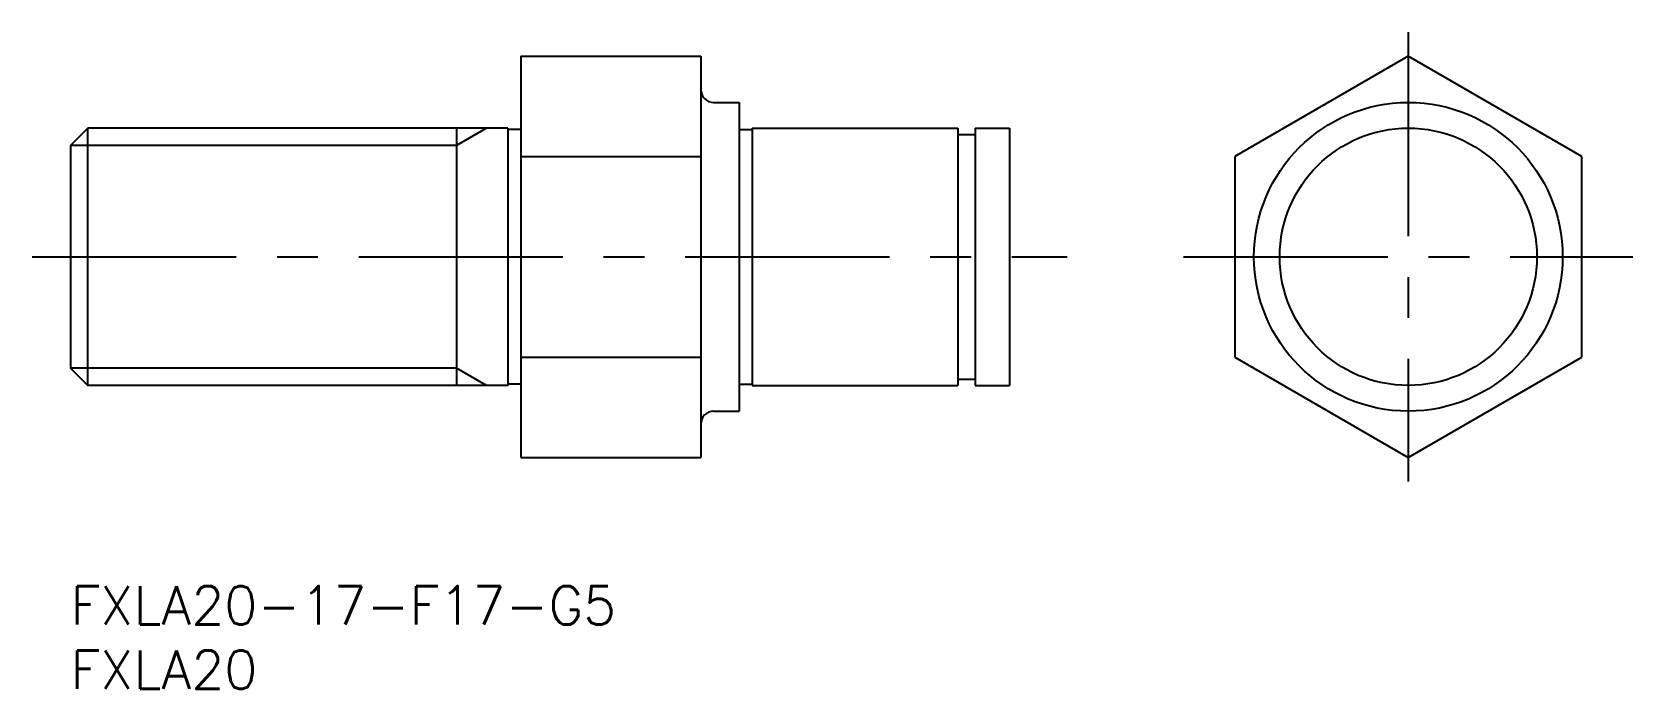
# Model space of a CAD drawing. Extents: x -3 to 121, y -8 to 43.
import ezdxf

# ---------------------------------------------------------------- set-up
doc = ezdxf.new("R2010")
doc.units = 0
doc.header["$LTSCALE"] = 0.5
doc.linetypes.add('CENTER', pattern=[50.8, 31.75, -6.35, 6.35, -6.35])
for name, color, linetype in [('MSM_CENTER', 1, 'CENTER'), ('MSM_CONTINUOUS', 7, 'CONTINUOUS'), ('MSM_NARROW', 5, 'CONTINUOUS'), ('MSM_PART_NUMBER', 7, 'CONTINUOUS')]:
    doc.layers.add(name, color=color, linetype=linetype)
doc.styles.get("Standard").update_dxf_attribs({"font": 'txt.shx', "height": 3, "bigfont": 'bigfont.shx'})

# ---------------------------------------------------------------- blocks, each defined once
blk = doc.blocks.new('*U10')
at = {"layer": 'MSM_PART_NUMBER'}
blk.add_text('FXLA20-17-F17-G5', height=3, dxfattribs=at).set_placement((0, -3))
blk = doc.blocks.new('*U11')
at = {"layer": 'MSM_PART_NUMBER'}
blk.add_text('FXLA20', height=3, dxfattribs=at).set_placement((0, -8))

msp = doc.modelspace()

# ---------------------------------------------------------------- linework, layer by layer
at = {"layer": 'MSM_CENTER'}
for p, q in [((104.02, 43.06), (104.02, 8.12)), ((-3, 25.59), (77.49, 25.59)), ((86.55, 25.59), (121.49, 25.59))]:
    msp.add_line(p, q, dxfattribs=at)
at = {"layer": 'MSM_CONTINUOUS'}
for p, q in [((35, 41.18), (35, 10)), ((35, 41.18), (49, 41.18)), ((49, 41.18), (49, 10)), ((104.02, 41.18), (90.52, 33.38)), ((117.52, 33.38), (104.02, 41.18)), ((50, 37.59), (52, 37.59)), ((52, 37.59), (52, 13.59)), ((1.35, 35.59), (0, 34.24)), ((34, 35.59), (1.35, 35.59)), ((1.35, 15.59), (1.35, 35.59)), ((30, 35.59), (30, 15.59)), ((34, 35.59), (34, 15.59)), ((35, 35.49), (34, 35.49)), ((52, 35.49), (53, 35.49)), ((53, 35.59), (69, 35.59)), ((53, 35.59), (53, 15.59)), ((69, 35.59), (69, 15.59)), ((69, 35.09), (70.35, 35.09)), ((70.35, 35.59), (70.35, 15.59)), ((70.35, 35.59), (73, 35.59)), ((73, 35.59), (73, 15.59)), ((0, 34.24), (0, 16.94)), ((35, 33.38), (49, 33.38)), ((90.52, 33.38), (90.52, 17.79)), ((117.52, 17.79), (117.52, 33.38)), ((35, 17.79), (49, 17.79)), ((90.52, 17.79), (104.02, 10)), ((104.02, 10), (117.52, 17.79)), ((0, 16.94), (1.35, 15.59)), ((34, 15.59), (1.35, 15.59)), ((35, 15.69), (34, 15.69)), ((52, 15.69), (53, 15.69)), ((53, 15.59), (69, 15.59)), ((69, 16.09), (70.35, 16.09)), ((70.35, 15.59), (73, 15.59)), ((50, 13.59), (52, 13.59)), ((35, 10), (49, 10))]:
    msp.add_line(p, q, dxfattribs=at)
for radius in [12, 10]:
    msp.add_circle((104.02, 25.59), radius, dxfattribs=at)
for centre, start, end in [((50, 38.59), 180, 270), ((50, 12.59), 90, 180)]:
    msp.add_arc(centre, 1, start, end, dxfattribs=at)
at = {"layer": 'MSM_NARROW'}
for p, q in [((32.34, 35.59), (30, 34.24)), ((30, 34.24), (0, 34.24)), ((30, 16.94), (0, 16.94)), ((32.34, 15.59), (30, 16.94))]:
    msp.add_line(p, q, dxfattribs=at)

# ---------------------------------------------------------------- block references
at = {"layer": 'MSM_CONTINUOUS'}
for name in ['*U10', '*U11']:
    msp.add_blockref(name, (0, 0), dxfattribs=at)

doc.saveas('drawing.dxf')
